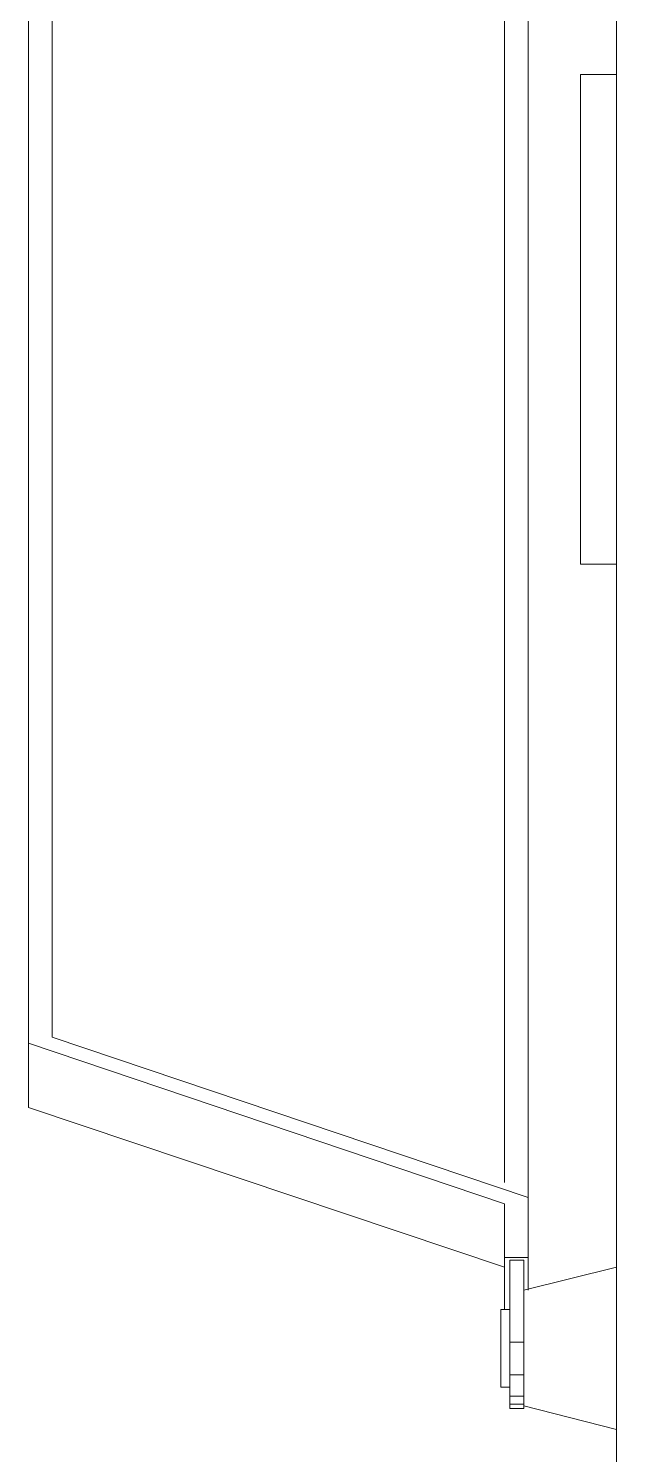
# Model space of a CAD drawing. Header units: millimetres. Extents: x 1341 to 37388, y -13954 to 1849.
# Drawn here: x 29025 to 29236, y -598 to -86 of the extents above; entities that cross this region are included whole.
import ezdxf

# ---------------------------------------------------------------- set-up
doc = ezdxf.new("R2010")
doc.units = ezdxf.units.MM
doc.layers.add('COMPONENTE', color=3, linetype='Continuous')

# ---------------------------------------------------------------- blocks, each defined once
blk = doc.blocks.new('TRANFORMADOR_IP00_TRAEL_VISTA_FRONT')
at = {"layer": 'COMPONENTE', "linetype": 'Continuous', "lineweight": 0}
for points in [[(4811.52, 3365.72), (4811.52, 2503.14)], [(4771.35, 3275.25), (4771.35, 2624.92)], [(4779.89, 3275.25), (4779.89, 2619.54)], [(4600.57, 2674.89), (4600.57, 3239.82)], [(4609.11, 2677.11), (4609.11, 3237.61)], [(4798.55, 3022.2), (4811.52, 3022.2)], [(4798.55, 2846.65), (4798.55, 3022.2)], [(4798.55, 2846.65), (4811.52, 2846.65)], [(4771.35, 2617.33), (4600.57, 2674.89)], [(4600.57, 2651.8), (4600.57, 2674.89)], [(4779.89, 2619.54), (4609.11, 2677.11)], [(4771.35, 2594.55), (4600.57, 2651.8)], [(4779.89, 2598.03), (4779.89, 2619.54)], [(4771.35, 2598.03), (4771.35, 2617.33)], [(4779.89, 2598.03), (4771.35, 2598.03)], [(4771.35, 2598.03), (4771.35, 2579.37)], [(4779.89, 2586.33), (4779.89, 2598.03)], [(4778.31, 2597.08), (4773.24, 2597.08)], [(4773.24, 2597.08), (4773.24, 2578.74)], [(4778.31, 2597.08), (4778.31, 2586.33)], [(4811.52, 2594.55), (4778.31, 2586.33)], [(4778.31, 2586.33), (4778.31, 2563.55)], [(4773.24, 2579.37), (4770.08, 2579.37)], [(4770.08, 2551.53), (4770.08, 2579.37)], [(4773.24, 2567.66), (4773.24, 2578.74)], [(4773.24, 2567.66), (4778.31, 2567.66)], [(4773.24, 2555.96), (4773.24, 2567.66)], [(4778.31, 2563.55), (4778.31, 2555.96)], [(4770.08, 2551.53), (4773.24, 2551.53)], [(4778.31, 2555.96), (4773.24, 2555.96)], [(4773.24, 2555.96), (4773.24, 2548.37)], [(4778.31, 2555.96), (4778.31, 2548.37)], [(4773.24, 2548.37), (4778.31, 2548.37)], [(4773.24, 2545.52), (4773.24, 2548.37)], [(4778.31, 2548.37), (4778.31, 2545.52)], [(4773.24, 2545.52), (4778.31, 2545.52)], [(4773.24, 2543.94), (4773.24, 2545.52)], [(4773.24, 2543.94), (4778.31, 2543.94)], [(4778.31, 2545.52), (4778.31, 2544.89)], [(4778.31, 2544.89), (4811.52, 2536.35)], [(4778.31, 2544.89), (4778.31, 2543.94)]]:
    blk.add_lwpolyline(points, dxfattribs=at)

msp = doc.modelspace()

# ---------------------------------------------------------------- block references
at = {"linetype": 'ByBlock'}
msp.add_blockref('TRANFORMADOR_IP00_TRAEL_VISTA_FRONT', (24424.17, -3124.97), dxfattribs=at)

doc.saveas('drawing.dxf')
